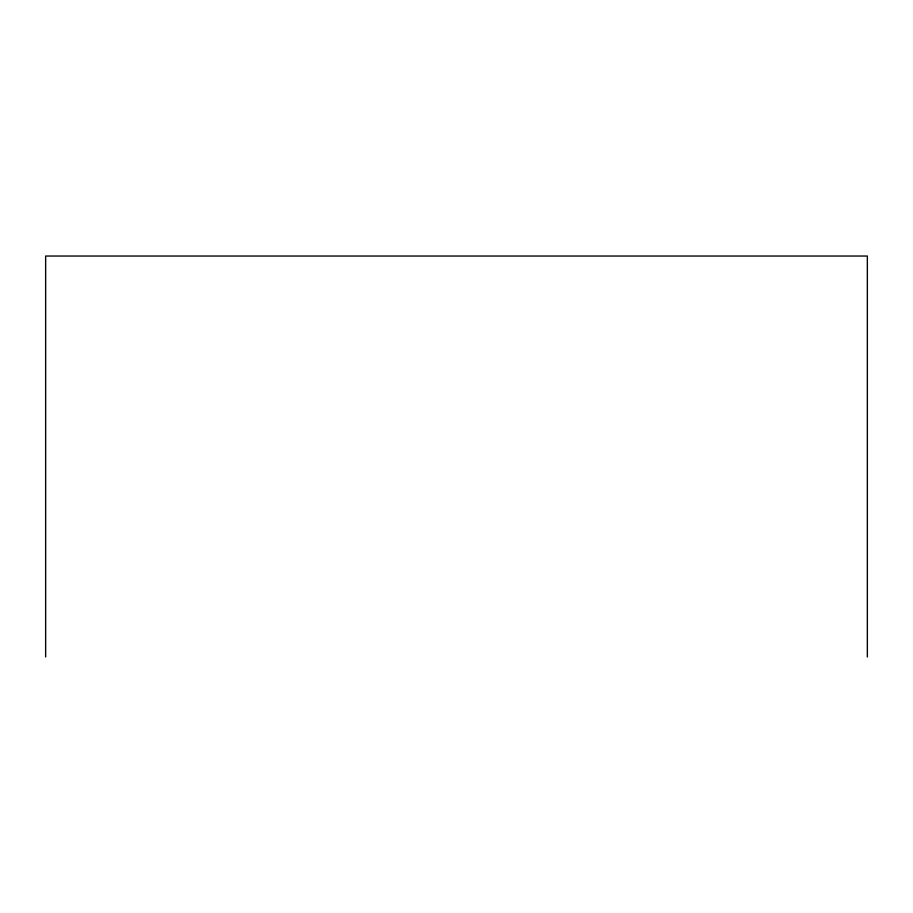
<?xml version="1.0" encoding="UTF-8"?>
<svg xmlns="http://www.w3.org/2000/svg" width="913" height="913" viewBox="0 0 913 913"><rect width="100%" height="100%" fill="white"/><g stroke="black" fill="none" stroke-linecap="round" stroke-linejoin="round"><path stroke-width="1.37" d="M867.35 656.961L867.35 256.039L45.65 256.039L45.65 656.961"/></g></svg>
